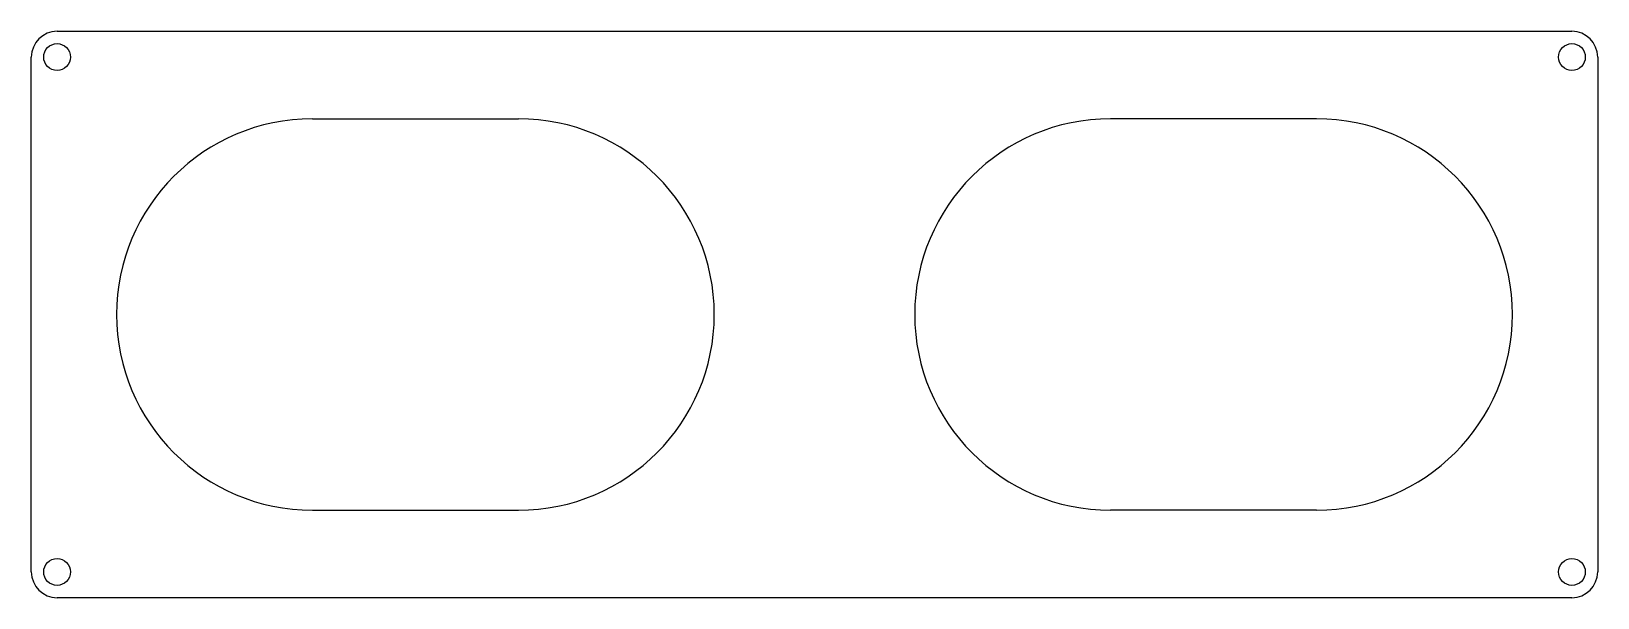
# Model space of a CAD drawing. Extents: x -76 to 76, y -28 to 28.
import ezdxf

# ---------------------------------------------------------------- set-up
doc = ezdxf.new("R2010")
doc.units = 0
doc.header["$MEASUREMENT"] = 0
doc.layers.add('Body', color=7, linetype='CONTINUOUS')

msp = doc.modelspace()

# ---------------------------------------------------------------- linework, layer by layer
at = {"layer": 'Body'}
for p, q in [((-73.5, 27.5), (-73.5, 27.5, 3)), ((-73.5, 27.5), (-73.5, 27.5, 3)), ((-73.5, 27.5), (73.5, 27.5)), ((-73.5, 27.5, 3), (73.5, 27.5, 3)), ((-73.5, 27.5), (73.5, 27.5)), ((-73.5, 27.5, 3), (73.5, 27.5, 3)), ((73.5, 27.5), (73.5, 27.5, 3)), ((73.5, 27.5), (73.5, 27.5, 3)), ((-76, 25), (-76, 25, 3)), ((-76, -25), (-76, 25)), ((-76, -25, 3), (-76, 25, 3)), ((-76, 25), (-76, 25, 3)), ((-76, -25), (-76, 25)), ((-76, -25, 3), (-76, 25, 3)), ((-72.2, 25), (-72.2, 25, 3)), ((-72.2, 25), (-72.2, 25, 3)), ((74.8, 25), (74.8, 25, 3)), ((74.8, 25), (74.8, 25, 3)), ((76, 25), (76, 25, 3)), ((76, 25), (76, 25, 3)), ((76, 25), (76, -25)), ((76, 25, 3), (76, -25, 3)), ((76, 25), (76, -25)), ((76, 25, 3), (76, -25, 3)), ((-48.7252, 19), (-48.7252, 19, 3)), ((-48.7252, 19), (-48.7252, 19, 3)), ((-48.7252, 19), (-28.7252, 19)), ((-48.7252, 19, 3), (-28.7252, 19, 3)), ((-48.7252, 19), (-28.7252, 19)), ((-48.7252, 19, 3), (-28.7252, 19, 3)), ((-28.7252, 19), (-28.7252, 19, 3)), ((-28.7252, 19), (-28.7252, 19, 3)), ((28.7252, 19), (28.7252, 19, 3)), ((48.7252, 19), (28.7252, 19)), ((48.7252, 19, 3), (28.7252, 19, 3)), ((28.7252, 19), (28.7252, 19, 3)), ((48.7252, 19), (28.7252, 19)), ((48.7252, 19, 3), (28.7252, 19, 3)), ((48.7252, 19), (48.7252, 19, 3)), ((48.7252, 19), (48.7252, 19, 3)), ((-48.7252, -19), (-48.7252, -19, 3)), ((-48.7252, -19), (-48.7252, -19, 3)), ((-48.7252, -19), (-28.7252, -19)), ((-48.7252, -19, 3), (-28.7252, -19, 3)), ((-48.7252, -19), (-28.7252, -19)), ((-48.7252, -19, 3), (-28.7252, -19, 3)), ((-28.7252, -19), (-28.7252, -19, 3)), ((-28.7252, -19), (-28.7252, -19, 3)), ((28.7252, -19), (28.7252, -19, 3)), ((28.7252, -19), (28.7252, -19, 3)), ((48.7252, -19), (28.7252, -19)), ((48.7252, -19, 3), (28.7252, -19, 3)), ((48.7252, -19), (28.7252, -19)), ((48.7252, -19, 3), (28.7252, -19, 3)), ((48.7252, -19), (48.7252, -19, 3)), ((48.7252, -19), (48.7252, -19, 3)), ((-76, -25), (-76, -25, 3)), ((-76, -25), (-76, -25, 3)), ((-72.2, -25), (-72.2, -25, 3)), ((-72.2, -25), (-72.2, -25, 3)), ((74.8, -25), (74.8, -25, 3)), ((74.8, -25), (74.8, -25, 3)), ((76, -25), (76, -25, 3)), ((76, -25), (76, -25, 3)), ((-73.5, -27.5), (-73.5, -27.5, 3)), ((73.5, -27.5), (-73.5, -27.5)), ((73.5, -27.5, 3), (-73.5, -27.5, 3)), ((-73.5, -27.5), (-73.5, -27.5, 3)), ((73.5, -27.5), (-73.5, -27.5)), ((73.5, -27.5, 3), (-73.5, -27.5, 3)), ((73.5, -27.5), (73.5, -27.5, 3)), ((73.5, -27.5), (73.5, -27.5, 3))]:
    msp.add_line(p, q, dxfattribs=at)
for centre in [(-73.5, 25), (-73.5, 25), (-73.5, 25), (-73.5, 25), (73.5, 25), (73.5, 25), (73.5, 25), (73.5, 25), (-73.5, -25), (-73.5, -25), (-73.5, -25), (-73.5, -25), (73.5, -25), (73.5, -25), (73.5, -25), (73.5, -25)]:
    msp.add_circle(centre, 1.3, dxfattribs=at)
for centre, radius, start, end in [((-73.5, 25), 2.5, 90, 180), ((-73.5, 25, 3), 2.5, 90, 180), ((-73.5, 25), 2.5, 90, 180), ((-73.5, 25, 3), 2.5, 90, 180), ((73.5, 25), 2.5, 0, 90), ((73.5, 25, 3), 2.5, 0, 90), ((73.5, 25), 2.5, 0, 90), ((73.5, 25, 3), 2.5, 0, 90), ((-48.7252, 0), 19, 90, -90), ((-48.7252, 0, 3), 19, 90, -90), ((-48.7252, 0), 19, 90, -90), ((-48.7252, 0, 3), 19, 90, -90), ((-28.7252, 0), 19, -90, 90), ((-28.7252, 0, 3), 19, -90, 90), ((-28.7252, 0), 19, -90, 90), ((-28.7252, 0, 3), 19, -90, 90), ((28.7252, 0), 19, 90, -90), ((28.7252, 0, 3), 19, 90, -90), ((28.7252, 0), 19, 90, -90), ((28.7252, 0, 3), 19, 90, -90), ((48.7252, 0), 19, -90, 90), ((48.7252, 0, 3), 19, -90, 90), ((48.7252, 0), 19, -90, 90), ((48.7252, 0, 3), 19, -90, 90), ((-73.5, -25), 2.5, 180, -90), ((-73.5, -25, 3), 2.5, 180, -90), ((-73.5, -25), 2.5, 180, -90), ((-73.5, -25, 3), 2.5, 180, -90), ((73.5, -25), 2.5, -90, 0), ((73.5, -25, 3), 2.5, -90, 0), ((73.5, -25), 2.5, -90, 0), ((73.5, -25, 3), 2.5, -90, 0)]:
    msp.add_arc(centre, radius, start, end, dxfattribs=at)

doc.saveas('drawing.dxf')
